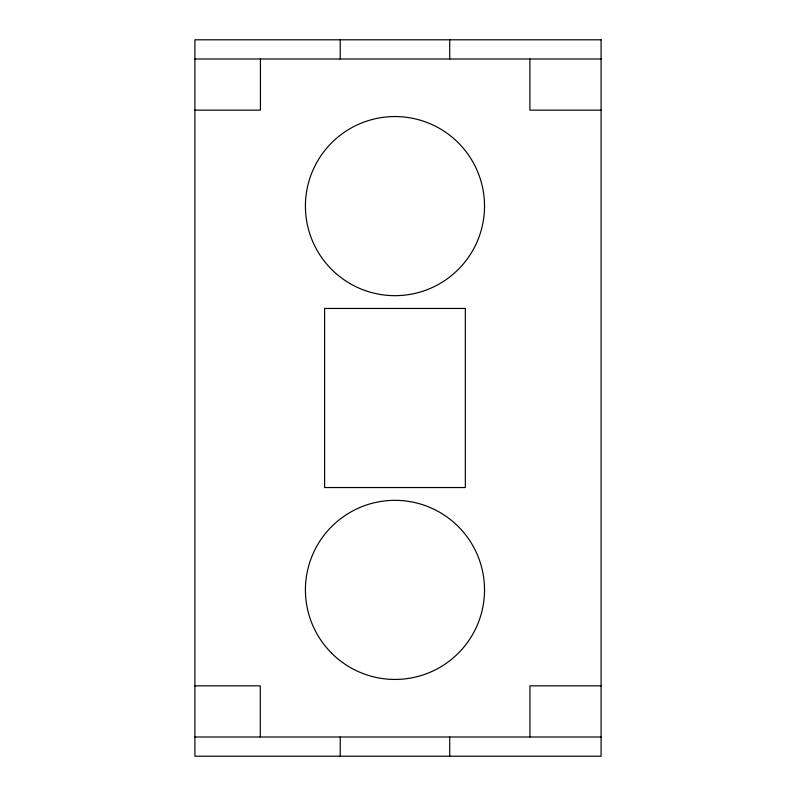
<?xml version="1.0" encoding="UTF-8"?>
<svg xmlns="http://www.w3.org/2000/svg" width="796" height="796" viewBox="0 0 796 796"><rect width="100%" height="100%" fill="white"/><g stroke="black" fill="none" stroke-linecap="round" stroke-linejoin="round"><path stroke-width="1.19" d="M194.911 58.994L601.089 58.994M194.911 110.156L260.431 110.156L260.431 58.994M601.089 110.156L529.887 110.156L529.887 58.994M194.911 685.844L260.282 685.844L260.282 737.006M601.089 685.844L529.927 685.844L529.927 737.006M194.911 737.006L601.089 737.006M449.72 39.8L449.72 58.994M449.72 737.006L449.72 756.2M340.23 39.8L340.23 58.994M340.23 737.006L340.23 756.2M601.089 39.8L194.911 39.8L194.911 756.2L601.089 756.2L601.089 39.8M465.332 308.45L324.609 308.45L324.609 487.55L465.332 487.55L465.332 308.45M350.2 283.665A89.55 89.55 0 0 0 484.525 206.104A89.55 89.55 0 0 0 350.2 128.554A89.55 89.55 0 0 0 350.2 283.665M331.653 653.217A89.55 89.55 0 0 0 481.471 613.069A89.55 89.55 0 0 0 371.792 503.39A89.55 89.55 0 0 0 331.653 653.217"/></g></svg>
